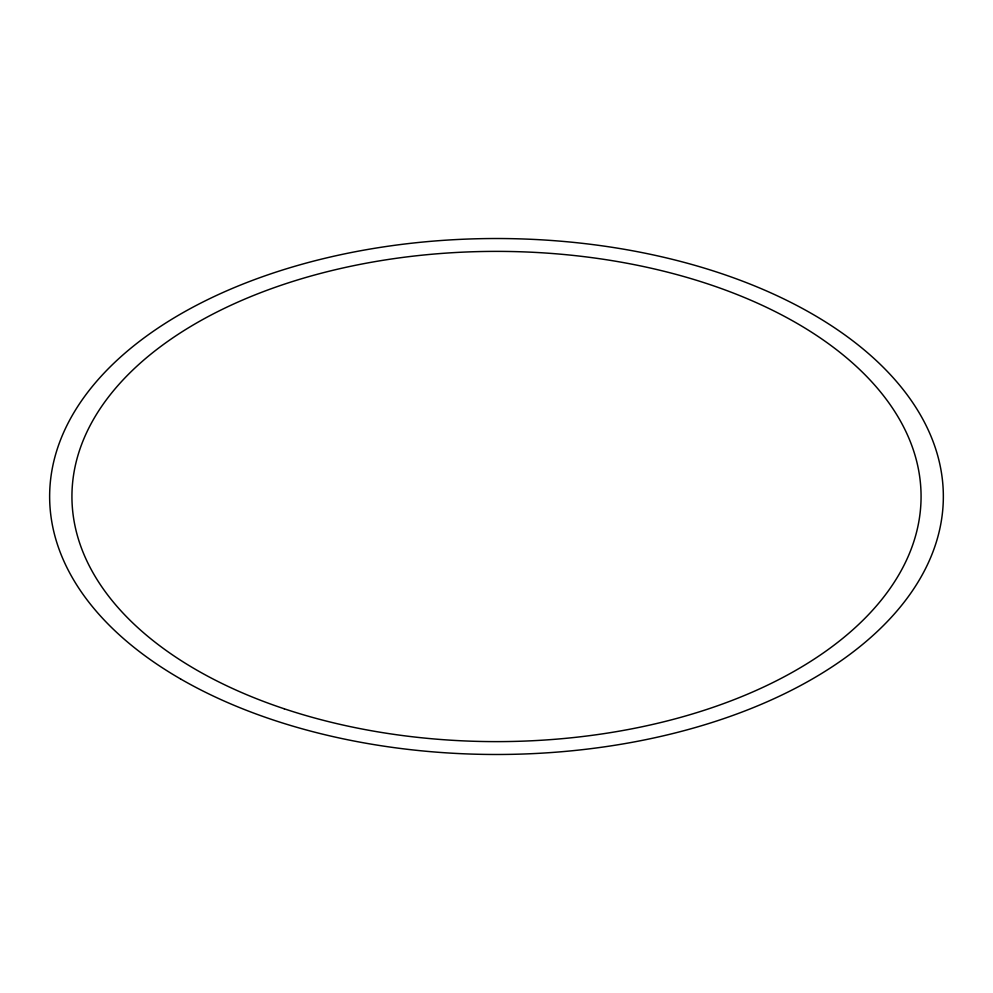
<?xml version="1.0" encoding="UTF-8"?>
<svg xmlns="http://www.w3.org/2000/svg" width="993" height="993" viewBox="0 0 993 993"><rect width="100%" height="100%" fill="white"/><g stroke="black" fill="none" stroke-linecap="round" stroke-linejoin="round"><path stroke-width="1.49" d="M180.527 678.927A446.85 257.981 0 0 0 928.12 563.267A446.85 257.981 0 0 0 380.853 247.307A446.85 257.981 0 0 0 180.527 678.927M284.209 708.779A424.57 245.122 0 0 0 921.07 496.5A424.57 245.122 0 0 0 284.209 284.221A424.57 245.122 0 0 0 284.209 708.779"/></g></svg>
